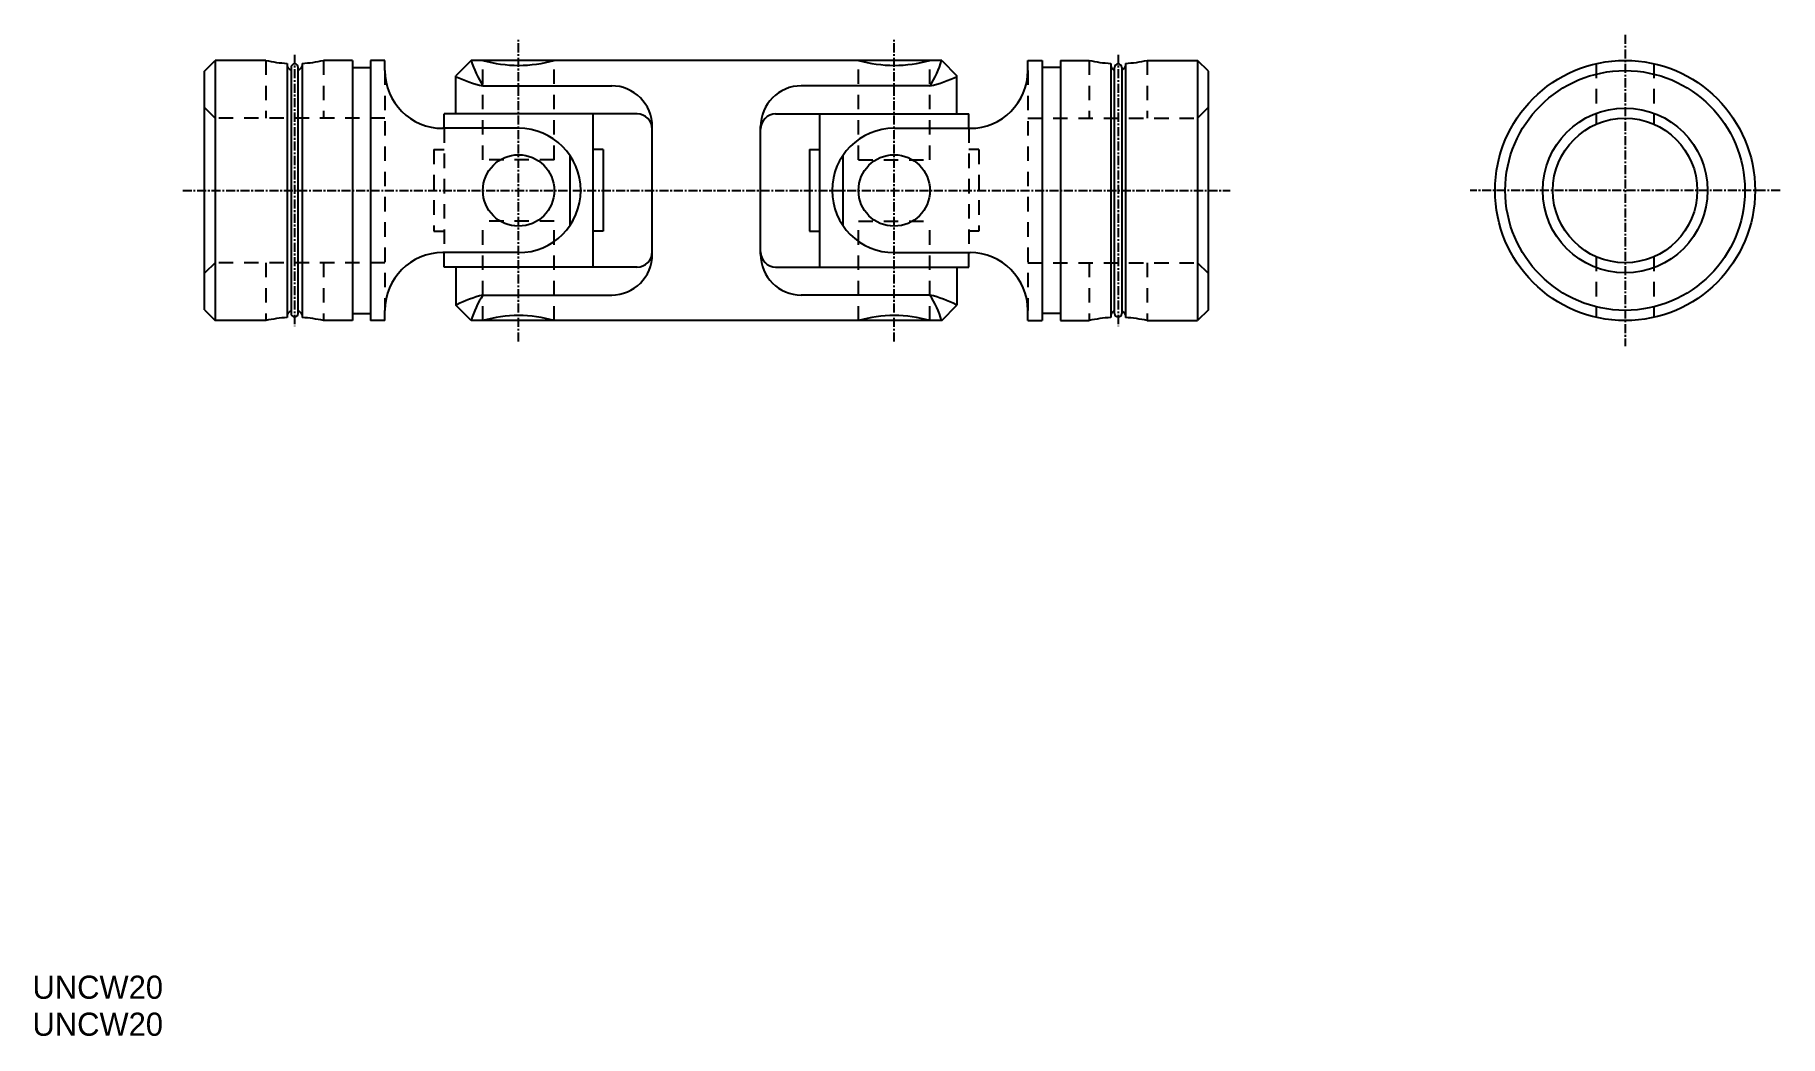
# Model space of a CAD drawing. Extents: x 94 to 336, y 69 to 208.
import ezdxf

# ---------------------------------------------------------------- set-up
doc = ezdxf.new("R2010")
doc.units = 0
doc.linetypes.add('CENTER', pattern=[2, 1.25, -0.25, 0.25, -0.25])
doc.linetypes.add('DASHED', pattern=[3.5, 2, -1.5])
doc.layers.get('0').update_dxf_attribs({"linetype": 'CONTINUOUS'})
doc.layers.add('CENTER', color=1, linetype='CENTER')

msp = doc.modelspace()

# ---------------------------------------------------------------- linework, layer by layer
for p, q in [((117.93, 202.56), (119.43, 204.06)), ((119.43, 204.06), (119.43, 168.06)), ((126.43, 204.06), (119.43, 204.06)), ((129.41, 203.64), (129.41, 168.48)), ((131.46, 203.64), (131.46, 168.48)), ((138.43, 204.06), (134.43, 204.06)), ((138.43, 204.06), (138.43, 168.06)), ((138.43, 203.06), (140.93, 203.06)), ((140.93, 204.06), (140.93, 168.06)), ((142.93, 204.06), (140.93, 204.06)), ((142.93, 202.66), (142.93, 204.06)), ((154.87, 204.06), (152.75, 201.94)), ((220, 204.06), (154.87, 204.06)), ((220, 204.06), (222.12, 201.94)), ((231.93, 202.66), (231.93, 204.06)), ((231.93, 204.06), (233.93, 204.06)), ((233.93, 204.06), (233.93, 168.06)), ((236.43, 203.06), (233.93, 203.06)), ((236.43, 204.06), (236.43, 168.06)), ((236.43, 204.06), (240.43, 204.06)), ((243.41, 203.64), (243.41, 168.48)), ((245.46, 203.64), (245.46, 168.48)), ((248.43, 204.06), (255.43, 204.06)), ((255.43, 204.06), (255.43, 168.06)), ((256.93, 202.56), (255.43, 204.06)), ((117.93, 169.56), (117.93, 202.56)), ((152.75, 196.65), (152.75, 201.94)), ((156.48, 200.53), (174.33, 200.53)), ((218.38, 200.53), (200.54, 200.53)), ((222.12, 196.65), (222.12, 201.94)), ((256.93, 169.56), (256.93, 202.56)), ((177.86, 196.65), (151.13, 196.65)), ((151.13, 194.66), (151.13, 196.65)), ((171.74, 175.47), (171.74, 196.65)), ((197.01, 196.65), (223.74, 196.65)), ((203.13, 175.47), (203.13, 196.65)), ((223.74, 194.66), (223.74, 196.65)), ((161.43, 194.66), (150.93, 194.66)), ((179.93, 177.24), (179.93, 194.89)), ((194.93, 177.24), (194.93, 194.89)), ((213.43, 194.66), (223.93, 194.66)), ((168.53, 190.91), (168.53, 181.21)), ((173.15, 191.71), (171.74, 191.71)), ((173.15, 191.71), (173.15, 180.42)), ((201.72, 191.71), (201.72, 180.42)), ((201.72, 191.71), (203.13, 191.71)), ((206.33, 190.91), (206.33, 181.21)), ((117.93, 186.06), (117.93, 186.06)), ((256.93, 186.06), (256.93, 186.06)), ((173.15, 180.42), (171.74, 180.42)), ((201.72, 180.42), (203.13, 180.42)), ((117.93, 177.81), (117.93, 177.81)), ((161.43, 177.46), (150.93, 177.46)), ((151.13, 175.47), (151.13, 177.46)), ((213.43, 177.46), (223.93, 177.46)), ((223.74, 175.47), (223.74, 177.46)), ((256.93, 177.81), (256.93, 177.81)), ((177.86, 175.47), (151.13, 175.47)), ((152.75, 175.47), (152.75, 170.18)), ((197.01, 175.47), (223.74, 175.47)), ((222.12, 175.47), (222.12, 170.18)), ((156.48, 171.59), (174.33, 171.59)), ((218.38, 171.59), (200.54, 171.59)), ((117.93, 169.56), (119.43, 168.06)), ((142.93, 168.06), (142.93, 169.46)), ((154.87, 168.06), (152.75, 170.18)), ((220, 168.06), (222.12, 170.18)), ((231.93, 168.06), (231.93, 169.46)), ((256.93, 169.56), (255.43, 168.06)), ((126.43, 168.06), (119.43, 168.06)), ((138.43, 168.06), (134.43, 168.06)), ((138.43, 169.06), (140.93, 169.06)), ((142.93, 168.06), (140.93, 168.06)), ((220, 168.06), (154.87, 168.06)), ((231.93, 168.06), (233.93, 168.06)), ((236.43, 169.06), (233.93, 169.06)), ((236.43, 168.06), (240.43, 168.06)), ((248.43, 168.06), (255.43, 168.06))]:
    msp.add_line(p, q)
at = {"color": 3, "linetype": 'DASHED'}
for p, q in [((126.43, 204.06), (126.43, 196.06)), ((134.43, 204.06), (134.43, 196.06)), ((156.49, 190.3), (156.49, 204.06)), ((166.37, 190.3), (166.37, 204.06)), ((208.49, 190.3), (208.49, 204.06)), ((218.37, 190.3), (218.37, 204.06)), ((240.43, 204.06), (240.43, 196.06)), ((248.43, 204.06), (248.43, 196.06)), ((310.61, 203.61), (310.61, 195.23)), ((318.61, 203.61), (318.61, 195.23)), ((142.93, 202.66), (142.93, 169.46)), ((231.93, 202.66), (231.93, 169.46)), ((119.43, 196.06), (117.93, 197.56)), ((142.93, 196.06), (119.43, 196.06)), ((231.93, 196.06), (255.43, 196.06)), ((255.43, 196.06), (256.93, 197.56)), ((151.13, 194.66), (151.13, 177.46)), ((223.74, 194.66), (223.74, 177.46)), ((149.72, 191.71), (149.72, 180.42)), ((149.72, 191.71), (151.13, 191.71)), ((225.15, 191.71), (223.74, 191.71)), ((225.15, 191.71), (225.15, 180.42)), ((166.37, 190.3), (156.49, 190.3)), ((208.49, 190.3), (218.37, 190.3)), ((166.37, 181.83), (156.49, 181.83)), ((156.49, 168.06), (156.49, 181.83)), ((166.37, 168.06), (166.37, 181.83)), ((208.49, 168.06), (208.49, 181.83)), ((208.49, 181.83), (218.37, 181.83)), ((218.37, 168.06), (218.37, 181.83)), ((149.72, 180.42), (151.13, 180.42)), ((225.15, 180.42), (223.74, 180.42)), ((310.61, 176.9), (310.61, 168.51)), ((318.61, 176.9), (318.61, 168.51)), ((119.43, 176.06), (117.93, 174.56)), ((142.93, 176.06), (119.43, 176.06)), ((126.43, 176.06), (126.43, 168.06)), ((134.43, 176.06), (134.43, 168.06)), ((231.93, 176.06), (255.43, 176.06)), ((240.43, 176.06), (240.43, 168.06)), ((248.43, 176.06), (248.43, 168.06)), ((255.43, 176.06), (256.93, 174.56))]:
    msp.add_line(p, q, dxfattribs=at)
at = {"linetype": 'CONTINUOUS'}
for p, q in [((129.93, 203.06), (129.93, 169.06)), ((130.93, 169.06), (130.93, 203.06)), ((243.93, 169.06), (243.93, 203.06)), ((244.93, 203.06), (244.93, 169.06))]:
    msp.add_line(p, q, dxfattribs=at)
for centre, radius in [((314.61, 186.06), 18), ((314.61, 186.06), 16.59), ((314.61, 186.06), 11.41), ((314.61, 186.06), 10), ((161.43, 186.06), 4.94), ((213.43, 186.06), 4.94)]:
    msp.add_circle(centre, radius)
for centre, radius, start, end in [((130.43, 221.61), 18, 257.1605, 266.7365), ((130.43, 203.66), 1.1, 201.3237, 242.9643), ((130.43, 203.06), 0.5, 0, 180), ((130.43, 203.66), 1.1, 297.0357, 338.6763), ((130.43, 221.61), 18, 273.2635, 282.8395), ((168.39, 208.14), 14.12, 196.7742, 212.6003), ((161.43, 221.37), 18, 254.0672, 285.9328), ((213.43, 221.37), 18, 254.0672, 285.9328), ((206.48, 208.14), 14.12, 327.3997, 343.2258), ((244.43, 221.61), 18, 257.1605, 266.7365), ((244.43, 203.66), 1.1, 201.3237, 242.9643), ((244.43, 203.06), 0.5, 0, 180), ((244.43, 203.66), 1.1, 297.0357, 338.6763), ((244.43, 221.61), 18, 273.2635, 282.8395), ((150.93, 202.66), 8, 180, 270), ((160.49, 218.08), 18, 244.3798, 257.1678), ((174.29, 194.89), 5.65, 0, 90), ((200.58, 194.89), 5.65, 90, 180), ((214.38, 218.08), 18, 282.8322, 295.6202), ((223.93, 202.66), 8, 270, 0), ((177.82, 194.53), 2.12, 0, 90), ((197.05, 194.53), 2.12, 90, 180), ((161.43, 186.06), 8.6, 270, 90), ((213.43, 186.06), 8.6, 90, 270), ((150.93, 169.46), 8, 90, 180), ((174.29, 177.24), 5.65, 270, 0), ((177.82, 177.59), 2.12, 270, 0), ((197.05, 177.59), 2.12, 180, 270), ((200.58, 177.24), 5.65, 180, 270), ((223.93, 169.46), 8, 360, 90), ((160.94, 154.15), 18, 104.323, 116.6626), ((168.38, 163.98), 14.12, 147.3891, 163.206), ((206.48, 163.98), 14.12, 16.794, 32.6109), ((213.93, 154.15), 18, 63.3374, 75.677), ((130.43, 168.46), 1.1, 117.0357, 158.6763), ((130.43, 168.46), 1.1, 21.3237, 62.9643), ((244.43, 168.46), 1.1, 117.0357, 158.6763), ((244.43, 168.46), 1.1, 21.3237, 62.9643), ((130.43, 150.51), 18, 93.2635, 102.8395), ((130.43, 169.06), 0.5, 180, 0), ((130.43, 150.51), 18, 77.1605, 86.7365), ((161.43, 150.75), 18, 74.0672, 105.9328), ((213.43, 150.75), 18, 74.0672, 105.9328), ((244.43, 150.51), 18, 93.2635, 102.8395), ((244.43, 169.06), 0.5, 180, 0), ((244.43, 150.51), 18, 77.1605, 86.7365)]:
    msp.add_arc(centre, radius, start, end)
at = {"layer": 'CENTER', "color": 1, "linetype": 'CENTER'}
for p, q in [((161.43, 165.17), (161.43, 206.96)), ((213.43, 165.17), (213.43, 206.96)), ((314.61, 207.58), (314.61, 164.54)), ((130.43, 204.83), (130.43, 167.29)), ((244.43, 204.83), (244.43, 167.29)), ((114.93, 186.06), (259.93, 186.06)), ((336.07, 186.06), (293.15, 186.06))]:
    msp.add_line(p, q, dxfattribs=at)

# ---------------------------------------------------------------- texts
for p in [(94.14, 74.22), (94.14, 69.1)]:
    msp.add_text('UNCW20', height=3.2).set_placement(p)

doc.saveas('drawing.dxf')
